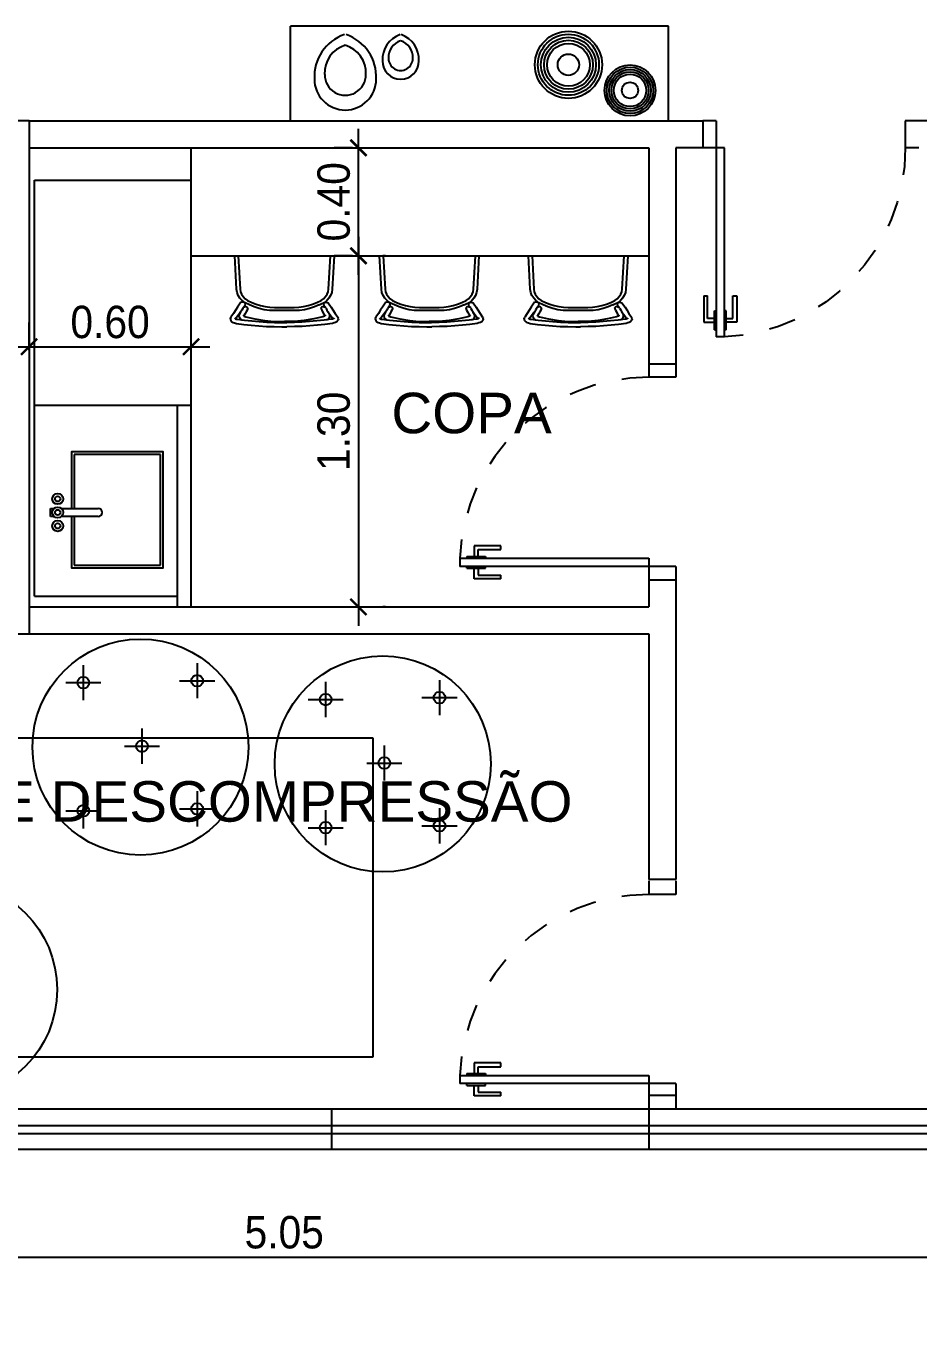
# Model space of a CAD drawing. Header units: millimetres. Extents: x 7034 to 7235, y -465 to -380.
# Drawn here: x 7108.239 to 7111.544, y -393.931 to -389.067 of the extents above; entities that cross this region are included whole.
import ezdxf

# ---------------------------------------------------------------- set-up
doc = ezdxf.new("R2010")
doc.units = ezdxf.units.MM
doc.header["$LTSCALE"] = 0.005
doc.linetypes.add('CONTINUO', pattern=[0])
doc.linetypes.add('DASHED', pattern=[19.05, 12.7, -6.35])
doc.layers.get('0').update_dxf_attribs({"linetype": 'CONTINUO'})
doc.layers.get('DEFPOINTS').update_dxf_attribs({"linetype": 'CONTINUO', "lineweight": 15})
for name, color, linetype in [('- COTAS', 12, 'Continuous'), ('0-COTAS', 12, 'Continuous'), ('252', 252, 'Continuous'), ('ARQ-PEITORIAL', 4, 'Continuous'), ('ARQ_ALVENARIA', 6, 'Continuous'), ('ARQ_ESQUADRIA', 5, 'Continuous'), ('ARQ_JANELAALTA', 150, 'DASHED'), ('ARQ_MOBILIARIO 1', 8, 'Continuous'), ('ARQ_MOBILIARIO 2', 252, 'Continuous'), ('ARQ_TXT_AMBIENTE', 3, 'Continuous'), ('JANELA', 10, 'Continuous'), ('NN_PISO', 8, 'Continuous')]:
    doc.layers.add(name, color=color, linetype=linetype)
doc.styles.add('ARQ', font='arial.ttf', dxfattribs={"width": 0.9})
doc.styles.get("Standard").update_dxf_attribs({"font": 'arial.ttf'})
doc.dimstyles.new('1-50', dxfattribs={"dimtxt": 0.12, "dimasz": 0.06, "dimexe": 0.09, "dimexo": 0.1, "dimgap": 0.03, "dimtad": 1, "dimzin": 0, "dimdsep": 46, "dimtxsty": 'ARQ', "dimblk": 'ARCHTICK', "dimcen": 0, "dimdle": 0.07, "dimclrd": 1, "dimclre": 1, "dimclrt": 7, "dimadec": 0, "dimazin": 0, "dimtm": 1e-09, "dimtfac": 1, "dimtofl": 0, "dimtmove": 2, "dimatfit": 3, "dimldrblk": 'ARCHTICK', "dimfxl": 1, "dimtolj": 1, "dimtzin": 0, "dimlwd": -1, "dimlwe": -1, "dimarcsym": 0})

# ---------------------------------------------------------------- blocks, each defined once
blk = doc.blocks.new('A$C133811AD')
at = {"layer": 'ARQ_ESQUADRIA'}
for p, q in [((0.6943, 1.3747), (0.6943, 1.3047)), ((0.6943, 1.3747), (0.7013, 1.3747)), ((0.7313, 1.4007), (0.7013, 1.4007)), ((0.7013, 0.7007), (0.7013, 1.4007)), ((0.7313, 1.4007), (0.7313, 0.7007)), ((0.7383, 1.3747), (0.7313, 1.3747)), ((0.7383, 1.3747), (0.7383, 1.3047)), ((0.6553, 1.3467), (0.6943, 1.3467)), ((0.6553, 1.2487), (0.6553, 1.3467)), ((0.6943, 1.3327), (0.6693, 1.3327)), ((0.6693, 1.3327), (0.6693, 1.2627)), ((0.7773, 1.3467), (0.7383, 1.3467)), ((0.7383, 1.3327), (0.7633, 1.3327)), ((0.7633, 1.3327), (0.7633, 1.2627)), ((0.7773, 1.2487), (0.7773, 1.3467)), ((0.6943, 1.3047), (0.7013, 1.3047)), ((0.7383, 1.3047), (0.7313, 1.3047)), ((0.6553, 1.2487), (0.6693, 1.2487)), ((0.6693, 1.2627), (0.6693, 1.2627)), ((0.6693, 1.2627), (0.6693, 1.2487)), ((0.7633, 1.2627), (0.7633, 1.2487)), ((0.7633, 1.2627), (0.7633, 1.2627)), ((0.7633, 1.2487), (0.7773, 1.2487)), ((0.7013, 0.7007), (0.6513, 0.7007)), ((0.7013, 0.6007), (0.7013, 0.7007)), ((0.7313, 0.7007), (0.7013, 0.7007)), ((1.4013, 0.6007), (1.4013, 0.7007)), ((1.4513, 0.7007), (1.4013, 0.7007)), ((0.7013, 0.6007), (0.6513, 0.6007)), ((1.4513, 0.6007), (1.4013, 0.6007))]:
    blk.add_line(p, q, dxfattribs=at)
at = {"layer": 'ARQ_JANELAALTA'}
blk.add_arc((0.7007, 0.7007), 0.7007, 0, 87.4911, dxfattribs=at)
blk = doc.blocks.new('_ArchTick')
at = {"color": 0, "linetype": 'ByBlock', "const_width": 0.15}
blk.add_lwpolyline([(-0.5, -0.5), (0.5, 0.5)], dxfattribs=at)
blk = doc.blocks.new('*D35')
at = {"layer": '- COTAS', "color": 1, "transparency": 16777216}
for p, q in [((7106.6693, -393.3269), (7106.6693, -393.7147)), ((7111.7193, -393.3269), (7111.7193, -393.7147)), ((7106.5993, -393.6247), (7111.7893, -393.6247))]:
    blk.add_line(p, q, dxfattribs=at)
at = {"layer": 'DEFPOINTS', "color": 0, "transparency": 16777216}
for p in [(7106.6693, -393.2269), (7111.7193, -393.2269), (7111.7193, -393.6247)]:
    blk.add_point(p, dxfattribs=at)
at = {"layer": '- COTAS', "color": 1, "transparency": 16777216, "xscale": 0.06, "yscale": 0.06, "zscale": 0.06, "rotation": 180}
blk.add_blockref('_ArchTick', (7106.6693, -393.6247), dxfattribs=at)
at = {"layer": '- COTAS', "color": 1, "transparency": 16777216, "xscale": 0.06, "yscale": 0.06, "zscale": 0.06}
blk.add_blockref('_ArchTick', (7111.7193, -393.6247), dxfattribs=at)
at = {"layer": '- COTAS', "color": 7, "transparency": 16777216, "insert": (7109.1943, -393.5335), "char_height": 0.12, "attachment_point": 5, "style": 'ARQ'}
blk.add_mtext('\\A1;5.05', dxfattribs=at)
blk = doc.blocks.new('*D47')
at = {"layer": '- COTAS', "color": 1, "transparency": 16777216}
for p, q in [((7106.6693, -393.3269), (7106.6693, -394.2172)), ((7122.1793, -393.3269), (7122.1793, -394.2172)), ((7106.5993, -394.1272), (7122.2493, -394.1272))]:
    blk.add_line(p, q, dxfattribs=at)
at = {"layer": 'DEFPOINTS', "color": 0, "transparency": 16777216}
for p in [(7106.6693, -393.2269), (7122.1793, -393.2269), (7122.1793, -394.1272)]:
    blk.add_point(p, dxfattribs=at)
at = {"layer": '- COTAS', "color": 1, "transparency": 16777216, "xscale": 0.06, "yscale": 0.06, "zscale": 0.06, "rotation": 180}
blk.add_blockref('_ArchTick', (7106.6693, -394.1272), dxfattribs=at)
at = {"layer": '- COTAS', "color": 1, "transparency": 16777216, "xscale": 0.06, "yscale": 0.06, "zscale": 0.06}
blk.add_blockref('_ArchTick', (7122.1793, -394.1272), dxfattribs=at)
at = {"layer": '- COTAS', "color": 7, "transparency": 16777216, "insert": (7114.4243, -394.0359), "char_height": 0.12, "attachment_point": 5, "style": 'ARQ'}
blk.add_mtext('\\A1;15.51', dxfattribs=at)
blk = doc.blocks.new('*D196')
at = {"layer": '0-COTAS', "color": 1, "transparency": 16777216}
for p, q in [((7109.4692, -389.9869), (7109.4692, -389.4469)), ((7109.4476, -389.5169), (7109.3792, -389.5169)), ((7109.4476, -389.9169), (7109.3792, -389.9169))]:
    blk.add_line(p, q, dxfattribs=at)
at = {"layer": 'DEFPOINTS', "color": 0, "transparency": 16777216}
for p in [(7109.4692, -389.5169), (7109.5476, -389.5169), (7109.5476, -389.9169)]:
    blk.add_point(p, dxfattribs=at)
at = {"layer": '0-COTAS', "color": 1, "transparency": 16777216, "xscale": 0.06, "yscale": 0.06, "zscale": 0.06}
for p, rotation in [((7109.4692, -389.5169), 90), ((7109.4692, -389.9169), 270)]:
    blk.add_blockref('_ArchTick', p, dxfattribs=dict(at, rotation=rotation))
at = {"layer": '0-COTAS', "color": 7, "transparency": 16777216, "insert": (7109.3779, -389.7169), "char_height": 0.12, "attachment_point": 5, "rotation": 90, "style": 'ARQ'}
blk.add_mtext('\\A1;0.40', dxfattribs=at)
blk = doc.blocks.new('*D197')
at = {"layer": '0-COTAS', "color": 1, "transparency": 16777216}
for p, q in [((7109.4692, -389.8469), (7109.4692, -391.2869)), ((7109.5692, -389.9169), (7109.5592, -389.9169)), ((7109.5692, -391.2169), (7109.5592, -391.2169))]:
    blk.add_line(p, q, dxfattribs=at)
at = {"layer": 'DEFPOINTS', "color": 0, "transparency": 16777216}
for p in [(7109.4692, -389.9169), (7109.4692, -391.2169), (7109.4692, -391.2169)]:
    blk.add_point(p, dxfattribs=at)
at = {"layer": '0-COTAS', "color": 1, "transparency": 16777216, "xscale": 0.06, "yscale": 0.06, "zscale": 0.06}
for p, rotation in [((7109.4692, -389.9169), 90), ((7109.4692, -391.2169), 270)]:
    blk.add_blockref('_ArchTick', p, dxfattribs=dict(at, rotation=rotation))
at = {"layer": '0-COTAS', "color": 7, "transparency": 16777216, "insert": (7109.3779, -390.5669), "char_height": 0.12, "attachment_point": 5, "rotation": 90, "style": 'ARQ'}
blk.add_mtext('\\A1;1.30', dxfattribs=at)
blk = doc.blocks.new('*D198')
at = {"layer": '0-COTAS', "color": 1, "transparency": 16777216}
for p, q in [((7108.2493, -390.2669), (7108.2493, -390.1639)), ((7108.8493, -390.2669), (7108.8493, -390.1639)), ((7108.1793, -390.2539), (7108.9193, -390.2539))]:
    blk.add_line(p, q, dxfattribs=at)
at = {"layer": 'DEFPOINTS', "color": 0, "transparency": 16777216}
for p in [(7108.8493, -390.2539), (7108.2493, -390.3669), (7108.8493, -390.3669)]:
    blk.add_point(p, dxfattribs=at)
at = {"layer": '0-COTAS', "color": 1, "transparency": 16777216, "xscale": 0.06, "yscale": 0.06, "zscale": 0.06, "rotation": 180}
blk.add_blockref('_ArchTick', (7108.2493, -390.2539), dxfattribs=at)
at = {"layer": '0-COTAS', "color": 1, "transparency": 16777216, "xscale": 0.06, "yscale": 0.06, "zscale": 0.06}
blk.add_blockref('_ArchTick', (7108.8493, -390.2539), dxfattribs=at)
at = {"layer": '0-COTAS', "color": 7, "transparency": 16777216, "insert": (7108.5493, -390.1626), "char_height": 0.12, "attachment_point": 5, "style": 'ARQ'}
blk.add_mtext('\\A1;0.60', dxfattribs=at)

msp = doc.modelspace()

# ---------------------------------------------------------------- linework, layer by layer
at = {"layer": '252'}
msp.add_line((7107.0193, -391.3169), (7109.7593, -391.3169), dxfattribs=at)
for centre, radius in [((7110.2469, -389.2094), 0.1244), ((7110.2469, -389.2094), 0.1131), ((7110.2469, -389.2094), 0.1018), ((7110.2469, -389.2094), 0.0905), ((7110.2469, -389.2094), 0.0792), ((7110.2469, -389.2094), 0.0396), ((7110.475, -389.3043), 0.0944), ((7110.475, -389.3043), 0.0859), ((7110.475, -389.3043), 0.0773), ((7110.475, -389.3043), 0.0687), ((7110.475, -389.3043), 0.0601), ((7110.475, -389.3043), 0.03)]:
    msp.add_circle(centre, radius, dxfattribs=at)
for centre, radius, start, end in [((7109.4711, -389.2541), 0.1654, 108.9896, 182.9154), ((7109.3696, -389.2541), 0.1654, 357.0846, 71.0104), ((7109.6555, -389.1901), 0.0977, 108.9896, 182.9154), ((7109.5955, -389.1901), 0.0977, 357.0846, 71.0104), ((7109.4505, -389.2396), 0.1066, 106.4223, 183.0125), ((7109.3902, -389.2396), 0.1066, 356.9875, 73.5777), ((7109.6433, -389.1816), 0.063, 106.4223, 183.0125), ((7109.6077, -389.1816), 0.063, 356.9875, 73.5777), ((7109.6255, -389.1951), 0.0676, 180, 0), ((7109.6255, -389.1855), 0.0451, 179.297, 0.703), ((7109.4204, -389.2462), 0.0763, 179.297, 0.703), ((7109.4204, -389.2625), 0.1145, 180, 0)]:
    msp.add_arc(centre, radius, start, end, dxfattribs=at)
at = {"layer": 'ARQ-PEITORIAL'}
for p, q in [((7108.2493, -389.4169), (7110.7443, -389.4169)), ((7110.7443, -389.4169), (7110.7443, -389.5169)), ((7111.6293, -389.4169), (7111.4943, -389.4169)), ((7108.2493, -389.5169), (7110.5443, -389.5169)), ((7110.5443, -389.5169), (7110.5443, -390.3169)), ((7110.6443, -389.5169), (7110.6443, -390.3169)), ((7110.7443, -389.5169), (7110.6443, -389.5169)), ((7110.5443, -390.3169), (7110.6443, -390.3169)), ((7110.5443, -391.1169), (7110.5443, -391.2169)), ((7108.2493, -391.2169), (7110.5443, -391.2169)), ((7108.2493, -391.3169), (7110.5443, -391.3169)), ((7110.5443, -391.3169), (7110.5443, -392.2269)), ((7110.6443, -392.2269), (7110.5443, -392.2269)), ((7110.6443, -393.0269), (7110.5443, -393.0269)), ((7110.5443, -393.0269), (7110.5443, -393.0769)), ((7110.6443, -393.0269), (7110.6443, -393.0769)), ((7110.6443, -393.0769), (7110.5443, -393.0769))]:
    msp.add_line(p, q, dxfattribs=at)
msp.add_lwpolyline([(7110.5443, -391.1169), (7110.6443, -391.1169), (7110.6443, -391.3669), (7110.6443, -392.2269)], dxfattribs=at)
at = {"layer": 'ARQ_ALVENARIA'}
for p, q in [((7108.2493, -389.4169), (7108.0993, -389.4169)), ((7108.2493, -389.4169), (7108.0993, -389.4169)), ((7108.2493, -389.4169), (7108.2493, -391.3169)), ((7107.0193, -391.3169), (7108.2493, -391.3169))]:
    msp.add_line(p, q, dxfattribs=at)
at = {"layer": 'ARQ_ESQUADRIA'}
for p, q in [((7110.5443, -390.3169), (7110.5443, -390.3669)), ((7110.6443, -390.3169), (7110.6443, -390.3669)), ((7110.6443, -390.3669), (7110.5443, -390.3669)), ((7109.8982, -390.9909), (7109.8982, -391.0299)), ((7109.9962, -390.9909), (7109.8982, -390.9909)), ((7109.9122, -391.0049), (7109.9822, -391.0049)), ((7109.9122, -391.0299), (7109.9122, -391.0049)), ((7109.9822, -391.0049), (7109.9962, -391.0049)), ((7109.9962, -391.0049), (7109.9962, -390.9909)), ((7109.8443, -391.0369), (7109.8443, -391.0669)), ((7109.8443, -391.0369), (7110.5443, -391.0369)), ((7109.8702, -391.0299), (7109.8702, -391.0369)), ((7109.8702, -391.0299), (7109.9402, -391.0299)), ((7109.9402, -391.0299), (7109.9402, -391.0369)), ((7110.5443, -391.0369), (7110.5443, -391.0669)), ((7110.5443, -391.0669), (7109.8443, -391.0669)), ((7109.8702, -391.0739), (7109.8702, -391.0669)), ((7109.8702, -391.0739), (7109.9402, -391.0739)), ((7109.8982, -391.1129), (7109.8982, -391.0739)), ((7109.9122, -391.0739), (7109.9122, -391.0989)), ((7109.9122, -391.0989), (7109.9822, -391.0989)), ((7109.9402, -391.0739), (7109.9402, -391.0669)), ((7109.9822, -391.0989), (7109.9962, -391.0989)), ((7109.9962, -391.1129), (7109.9962, -391.0989)), ((7110.6443, -391.0669), (7110.5443, -391.0669)), ((7110.5443, -391.0669), (7110.5443, -391.1169)), ((7110.6443, -391.0669), (7110.6443, -391.1169)), ((7109.9962, -391.1129), (7109.8982, -391.1129)), ((7109.3693, -393.0769), (7109.3693, -393.2269)), ((7110.5443, -393.0769), (7110.5443, -393.2269)), ((7107.0193, -393.1369), (7111.8443, -393.1369)), ((7107.0193, -393.1669), (7111.8443, -393.1669))]:
    msp.add_line(p, q, dxfattribs=at)
at = {"layer": 'ARQ_JANELAALTA'}
msp.add_arc((7110.5443, -391.0675), 0.7007, 90, 177.4911, dxfattribs=at)
at = {"layer": 'ARQ_MOBILIARIO 1', "linetype": 'Continuous'}
for p, q in [((7110.6172, -389.0669), (7109.2172, -389.0669)), ((7108.8493, -391.2169), (7108.8493, -389.5169)), ((7108.2693, -391.1769), (7108.2693, -389.6369)), ((7108.2693, -389.6369), (7108.8493, -389.6369)), ((7108.8493, -389.9169), (7110.5443, -389.9169)), ((7108.2693, -390.4702), (7108.8493, -390.4702)), ((7108.7993, -391.2169), (7108.7993, -390.4702))]:
    msp.add_line(p, q, dxfattribs=at)
for points in [[(7109.2172, -389.4169), (7109.2172, -389.0669)], [(7110.6172, -389.4169), (7110.6172, -389.0669)], [(7108.2693, -391.1769), (7108.7993, -391.1769)]]:
    msp.add_lwpolyline(points, dxfattribs=at)
at = {"layer": 'ARQ_MOBILIARIO 2'}
for p, q in [((7109.0176, -390.0406), (7109.0108, -389.9169)), ((7109.0241, -389.9169), (7109.0309, -390.0401)), ((7109.3586, -390.0401), (7109.3654, -389.9169)), ((7109.3787, -389.9169), (7109.3719, -390.0406)), ((7109.5544, -390.0406), (7109.5476, -389.9169)), ((7109.5608, -389.9169), (7109.5676, -390.0401)), ((7109.8954, -390.0401), (7109.9022, -389.9169)), ((7109.9155, -389.9169), (7109.9087, -390.0406)), ((7110.1055, -390.0406), (7110.0987, -389.9169)), ((7110.112, -389.9169), (7110.1188, -390.0401)), ((7110.4465, -390.0401), (7110.4533, -389.9169)), ((7110.4666, -389.9169), (7110.4598, -390.0406)), ((7109.0195, -390.0523), (7109.0176, -390.0406)), ((7109.0238, -390.0635), (7109.0195, -390.0523)), ((7109.0303, -390.0737), (7109.0238, -390.0635)), ((7109.0389, -390.0828), (7109.0303, -390.0737)), ((7109.0309, -390.0401), (7109.0325, -390.05)), ((7109.0325, -390.05), (7109.0363, -390.0595)), ((7109.0363, -390.0595), (7109.0421, -390.0681)), ((7109.049, -390.0906), (7109.0389, -390.0828)), ((7109.0421, -390.0681), (7109.0497, -390.0756)), ((7109.0497, -390.0756), (7109.0585, -390.0818)), ((7109.0585, -390.0818), (7109.0739, -390.0895)), ((7109.3156, -390.0895), (7109.331, -390.0818)), ((7109.331, -390.0818), (7109.3399, -390.0756)), ((7109.3399, -390.0756), (7109.3474, -390.0681)), ((7109.3474, -390.0681), (7109.3532, -390.0595)), ((7109.3592, -390.0737), (7109.3498, -390.0867)), ((7109.3532, -390.0595), (7109.357, -390.05)), ((7109.357, -390.05), (7109.3586, -390.0401)), ((7109.3658, -390.0635), (7109.3592, -390.0737)), ((7109.37, -390.0523), (7109.3658, -390.0635)), ((7109.3719, -390.0406), (7109.37, -390.0523)), ((7109.5562, -390.0523), (7109.5544, -390.0406)), ((7109.5605, -390.0635), (7109.5562, -390.0523)), ((7109.5671, -390.0737), (7109.5605, -390.0635)), ((7109.5756, -390.0828), (7109.5671, -390.0737)), ((7109.5676, -390.0401), (7109.5693, -390.05)), ((7109.5693, -390.05), (7109.5731, -390.0595)), ((7109.5731, -390.0595), (7109.5789, -390.0681)), ((7109.5858, -390.0906), (7109.5756, -390.0828)), ((7109.5789, -390.0681), (7109.5864, -390.0756)), ((7109.5864, -390.0756), (7109.5953, -390.0818)), ((7109.5953, -390.0818), (7109.6106, -390.0895)), ((7109.8524, -390.0895), (7109.8677, -390.0818)), ((7109.8677, -390.0818), (7109.8766, -390.0756)), ((7109.8766, -390.0756), (7109.8842, -390.0681)), ((7109.8842, -390.0681), (7109.89, -390.0595)), ((7109.896, -390.0737), (7109.8865, -390.0867)), ((7109.89, -390.0595), (7109.8937, -390.05)), ((7109.8937, -390.05), (7109.8954, -390.0401)), ((7109.9025, -390.0635), (7109.896, -390.0737)), ((7109.9068, -390.0523), (7109.9025, -390.0635)), ((7109.9087, -390.0406), (7109.9068, -390.0523)), ((7110.1074, -390.0523), (7110.1055, -390.0406)), ((7110.1116, -390.0635), (7110.1074, -390.0523)), ((7110.1182, -390.0737), (7110.1116, -390.0635)), ((7110.1267, -390.0828), (7110.1182, -390.0737)), ((7110.1188, -390.0401), (7110.1204, -390.05)), ((7110.1204, -390.05), (7110.1242, -390.0595)), ((7110.1242, -390.0595), (7110.13, -390.0681)), ((7110.1369, -390.0906), (7110.1267, -390.0828)), ((7110.13, -390.0681), (7110.1375, -390.0756)), ((7110.1375, -390.0756), (7110.1464, -390.0818)), ((7110.1464, -390.0818), (7110.1618, -390.0895)), ((7110.4035, -390.0895), (7110.4189, -390.0818)), ((7110.4189, -390.0818), (7110.4277, -390.0756)), ((7110.4277, -390.0756), (7110.4353, -390.0681)), ((7110.4353, -390.0681), (7110.4411, -390.0595)), ((7110.4471, -390.0737), (7110.4376, -390.0867)), ((7110.4411, -390.0595), (7110.4449, -390.05)), ((7110.4449, -390.05), (7110.4465, -390.0401)), ((7110.4536, -390.0635), (7110.4471, -390.0737)), ((7110.4579, -390.0523), (7110.4536, -390.0635)), ((7110.4598, -390.0406), (7110.4579, -390.0523)), ((7109.0064, -390.13), (7108.9971, -390.1443)), ((7109.0147, -390.1172), (7109.0064, -390.13)), ((7109.0209, -390.1072), (7109.0147, -390.1172)), ((7109.0335, -390.0887), (7109.0209, -390.1072)), ((7109.0313, -390.1268), (7109.022, -390.1388)), ((7109.0329, -390.1254), (7109.0274, -390.1352)), ((7109.0341, -390.1233), (7109.0313, -390.1268)), ((7109.037, -390.1179), (7109.0329, -390.1254)), ((7109.0335, -390.0887), (7109.0429, -390.087)), ((7109.0404, -390.1118), (7109.037, -390.1179)), ((7109.0408, -390.111), (7109.0404, -390.1118)), ((7109.0408, -390.111), (7109.0433, -390.107)), ((7109.0429, -390.087), (7109.0498, -390.093)), ((7109.0433, -390.107), (7109.0533, -390.1029)), ((7109.0441, -390.1059), (7109.048, -390.1013)), ((7109.0487, -390.1324), (7109.0447, -390.1395)), ((7109.0498, -390.093), (7109.048, -390.1013)), ((7109.053, -390.1248), (7109.0487, -390.1324)), ((7109.0657, -390.099), (7109.049, -390.0906)), ((7109.0565, -390.1183), (7109.053, -390.1248)), ((7109.0533, -390.1029), (7109.0598, -390.1107)), ((7109.0598, -390.1107), (7109.0565, -390.1183)), ((7109.0832, -390.1064), (7109.0657, -390.099)), ((7109.0739, -390.0895), (7109.0899, -390.0959)), ((7109.1014, -390.1122), (7109.0832, -390.1064)), ((7109.0899, -390.0959), (7109.1066, -390.1009)), ((7109.1201, -390.1164), (7109.1014, -390.1122)), ((7109.1066, -390.1009), (7109.1236, -390.1047)), ((7109.1392, -390.1189), (7109.1201, -390.1164)), ((7109.1236, -390.1047), (7109.141, -390.107)), ((7109.1586, -390.1198), (7109.1392, -390.1189)), ((7109.141, -390.107), (7109.1586, -390.1079)), ((7109.1586, -390.1079), (7109.231, -390.1079)), ((7109.231, -390.1198), (7109.1586, -390.1198)), ((7109.231, -390.1079), (7109.2485, -390.107)), ((7109.2503, -390.1189), (7109.231, -390.1198)), ((7109.2485, -390.107), (7109.2659, -390.1047)), ((7109.2694, -390.1164), (7109.2503, -390.1189)), ((7109.2659, -390.1047), (7109.283, -390.1009)), ((7109.2881, -390.1122), (7109.2694, -390.1164)), ((7109.283, -390.1009), (7109.2996, -390.0959)), ((7109.3063, -390.1064), (7109.2881, -390.1122)), ((7109.2996, -390.0959), (7109.3156, -390.0895)), ((7109.3238, -390.099), (7109.3063, -390.1064)), ((7109.3238, -390.099), (7109.3498, -390.0867)), ((7109.3297, -390.1107), (7109.3363, -390.1029)), ((7109.3297, -390.1107), (7109.3331, -390.1183)), ((7109.3331, -390.1183), (7109.3365, -390.1248)), ((7109.3363, -390.1029), (7109.3462, -390.107)), ((7109.3365, -390.1248), (7109.3408, -390.1324)), ((7109.3408, -390.1324), (7109.3449, -390.1395)), ((7109.3409, -390.0933), (7109.3483, -390.0881)), ((7109.3416, -390.1016), (7109.3409, -390.0933)), ((7109.3454, -390.1059), (7109.3416, -390.1016)), ((7109.3487, -390.111), (7109.3462, -390.107)), ((7109.3483, -390.0881), (7109.3573, -390.0906)), ((7109.3487, -390.111), (7109.3492, -390.1118)), ((7109.3492, -390.1118), (7109.3525, -390.1179)), ((7109.3525, -390.1179), (7109.3566, -390.1254)), ((7109.3555, -390.1233), (7109.3583, -390.1268)), ((7109.3566, -390.1254), (7109.3621, -390.1352)), ((7109.3573, -390.0906), (7109.3686, -390.1072)), ((7109.3583, -390.1268), (7109.3675, -390.1388)), ((7109.3686, -390.1072), (7109.3748, -390.1172)), ((7109.3748, -390.1172), (7109.3831, -390.13)), ((7109.3831, -390.13), (7109.3924, -390.1443)), ((7109.5432, -390.13), (7109.5339, -390.1443)), ((7109.5514, -390.1172), (7109.5432, -390.13)), ((7109.5577, -390.1072), (7109.5514, -390.1172)), ((7109.5703, -390.0887), (7109.5577, -390.1072)), ((7109.568, -390.1268), (7109.5587, -390.1388)), ((7109.5697, -390.1254), (7109.5642, -390.1352)), ((7109.5708, -390.1233), (7109.568, -390.1268)), ((7109.5738, -390.1179), (7109.5697, -390.1254)), ((7109.5703, -390.0887), (7109.5797, -390.087)), ((7109.5771, -390.1118), (7109.5738, -390.1179)), ((7109.5776, -390.111), (7109.5771, -390.1118)), ((7109.5776, -390.111), (7109.5801, -390.107)), ((7109.5797, -390.087), (7109.5865, -390.093)), ((7109.5801, -390.107), (7109.59, -390.1029)), ((7109.5809, -390.1059), (7109.5847, -390.1013)), ((7109.5855, -390.1324), (7109.5814, -390.1395)), ((7109.5865, -390.093), (7109.5847, -390.1013)), ((7109.5897, -390.1248), (7109.5855, -390.1324)), ((7109.6025, -390.099), (7109.5858, -390.0906)), ((7109.5932, -390.1183), (7109.5897, -390.1248)), ((7109.59, -390.1029), (7109.5966, -390.1107)), ((7109.5966, -390.1107), (7109.5932, -390.1183)), ((7109.6199, -390.1064), (7109.6025, -390.099)), ((7109.6106, -390.0895), (7109.6267, -390.0959)), ((7109.6381, -390.1122), (7109.6199, -390.1064)), ((7109.6267, -390.0959), (7109.6433, -390.1009)), ((7109.6569, -390.1164), (7109.6381, -390.1122)), ((7109.6433, -390.1009), (7109.6604, -390.1047)), ((7109.676, -390.1189), (7109.6569, -390.1164)), ((7109.6604, -390.1047), (7109.6778, -390.107)), ((7109.6953, -390.1198), (7109.676, -390.1189)), ((7109.6778, -390.107), (7109.6953, -390.1079)), ((7109.6953, -390.1079), (7109.7677, -390.1079)), ((7109.7677, -390.1198), (7109.6953, -390.1198)), ((7109.7677, -390.1079), (7109.7853, -390.107)), ((7109.787, -390.1189), (7109.7677, -390.1198)), ((7109.7853, -390.107), (7109.8026, -390.1047)), ((7109.8061, -390.1164), (7109.787, -390.1189)), ((7109.8026, -390.1047), (7109.8197, -390.1009)), ((7109.8249, -390.1122), (7109.8061, -390.1164)), ((7109.8197, -390.1009), (7109.8363, -390.0959)), ((7109.8431, -390.1064), (7109.8249, -390.1122)), ((7109.8363, -390.0959), (7109.8524, -390.0895)), ((7109.8606, -390.099), (7109.8431, -390.1064)), ((7109.8606, -390.099), (7109.8865, -390.0867)), ((7109.8665, -390.1107), (7109.873, -390.1029)), ((7109.8665, -390.1107), (7109.8698, -390.1183)), ((7109.8698, -390.1183), (7109.8733, -390.1248)), ((7109.873, -390.1029), (7109.8829, -390.107)), ((7109.8733, -390.1248), (7109.8775, -390.1324)), ((7109.8775, -390.1324), (7109.8816, -390.1395)), ((7109.8777, -390.0933), (7109.8851, -390.0881)), ((7109.8784, -390.1016), (7109.8777, -390.0933)), ((7109.8822, -390.1059), (7109.8784, -390.1016)), ((7109.8855, -390.111), (7109.8829, -390.107)), ((7109.8851, -390.0881), (7109.894, -390.0906)), ((7109.8855, -390.111), (7109.8859, -390.1118)), ((7109.8859, -390.1118), (7109.8892, -390.1179)), ((7109.8892, -390.1179), (7109.8934, -390.1254)), ((7109.8922, -390.1233), (7109.895, -390.1268)), ((7109.8934, -390.1254), (7109.8989, -390.1352)), ((7109.894, -390.0906), (7109.9053, -390.1072)), ((7109.895, -390.1268), (7109.9043, -390.1388)), ((7109.9053, -390.1072), (7109.9116, -390.1172)), ((7109.9116, -390.1172), (7109.9198, -390.13)), ((7109.9198, -390.13), (7109.9291, -390.1443)), ((7110.0943, -390.13), (7110.085, -390.1443)), ((7110.1026, -390.1172), (7110.0943, -390.13)), ((7110.1088, -390.1072), (7110.1026, -390.1172)), ((7110.1214, -390.0887), (7110.1088, -390.1072)), ((7110.1191, -390.1268), (7110.1099, -390.1388)), ((7110.1208, -390.1254), (7110.1153, -390.1352)), ((7110.1219, -390.1233), (7110.1191, -390.1268)), ((7110.1249, -390.1179), (7110.1208, -390.1254)), ((7110.1214, -390.0887), (7110.1308, -390.087)), ((7110.1282, -390.1118), (7110.1249, -390.1179)), ((7110.1287, -390.111), (7110.1282, -390.1118)), ((7110.1287, -390.111), (7110.1312, -390.107)), ((7110.1308, -390.087), (7110.1376, -390.093)), ((7110.1312, -390.107), (7110.1411, -390.1029)), ((7110.132, -390.1059), (7110.1359, -390.1013)), ((7110.1366, -390.1324), (7110.1325, -390.1395)), ((7110.1376, -390.093), (7110.1359, -390.1013)), ((7110.1409, -390.1248), (7110.1366, -390.1324)), ((7110.1536, -390.099), (7110.1369, -390.0906)), ((7110.1443, -390.1183), (7110.1409, -390.1248)), ((7110.1411, -390.1029), (7110.1477, -390.1107)), ((7110.1477, -390.1107), (7110.1443, -390.1183)), ((7110.1711, -390.1064), (7110.1536, -390.099)), ((7110.1618, -390.0895), (7110.1778, -390.0959)), ((7110.1893, -390.1122), (7110.1711, -390.1064)), ((7110.1778, -390.0959), (7110.1944, -390.1009)), ((7110.208, -390.1164), (7110.1893, -390.1122)), ((7110.1944, -390.1009), (7110.2115, -390.1047)), ((7110.2271, -390.1189), (7110.208, -390.1164)), ((7110.2115, -390.1047), (7110.2289, -390.107)), ((7110.2464, -390.1198), (7110.2271, -390.1189)), ((7110.2289, -390.107), (7110.2464, -390.1079)), ((7110.2464, -390.1079), (7110.3188, -390.1079)), ((7110.3188, -390.1198), (7110.2464, -390.1198)), ((7110.3188, -390.1079), (7110.3364, -390.107)), ((7110.3382, -390.1189), (7110.3188, -390.1198)), ((7110.3364, -390.107), (7110.3538, -390.1047)), ((7110.3573, -390.1164), (7110.3382, -390.1189)), ((7110.3538, -390.1047), (7110.3708, -390.1009)), ((7110.376, -390.1122), (7110.3573, -390.1164)), ((7110.3708, -390.1009), (7110.3875, -390.0959)), ((7110.3942, -390.1064), (7110.376, -390.1122)), ((7110.3875, -390.0959), (7110.4035, -390.0895)), ((7110.4117, -390.099), (7110.3942, -390.1064)), ((7110.4117, -390.099), (7110.4376, -390.0867)), ((7110.4176, -390.1107), (7110.4241, -390.1029)), ((7110.4176, -390.1107), (7110.4209, -390.1183)), ((7110.4209, -390.1183), (7110.4244, -390.1248)), ((7110.4241, -390.1029), (7110.4341, -390.107)), ((7110.4244, -390.1248), (7110.4287, -390.1324)), ((7110.4287, -390.1324), (7110.4327, -390.1395)), ((7110.4288, -390.0933), (7110.4362, -390.0881)), ((7110.4295, -390.1016), (7110.4288, -390.0933)), ((7110.4333, -390.1059), (7110.4295, -390.1016)), ((7110.4366, -390.111), (7110.4341, -390.107)), ((7110.4362, -390.0881), (7110.4452, -390.0906)), ((7110.4366, -390.111), (7110.437, -390.1118)), ((7110.437, -390.1118), (7110.4404, -390.1179)), ((7110.4404, -390.1179), (7110.4445, -390.1254)), ((7110.4433, -390.1233), (7110.4461, -390.1268)), ((7110.4445, -390.1254), (7110.45, -390.1352)), ((7110.4452, -390.0906), (7110.4565, -390.1072)), ((7110.4461, -390.1268), (7110.4554, -390.1388)), ((7110.4565, -390.1072), (7110.4627, -390.1172)), ((7110.4627, -390.1172), (7110.471, -390.13)), ((7110.471, -390.13), (7110.4803, -390.1443)), ((7108.9948, -390.1507), (7108.9954, -390.1479)), ((7108.9948, -390.1507), (7108.9956, -390.1537)), ((7108.9962, -390.1454), (7108.9954, -390.1479)), ((7108.9956, -390.1537), (7108.9966, -390.1567)), ((7108.9962, -390.1454), (7108.9971, -390.1443)), ((7108.9966, -390.1567), (7109.0006, -390.1608)), ((7109.0006, -390.1608), (7109.0054, -390.1637)), ((7109.0054, -390.1637), (7109.0107, -390.1657)), ((7109.01, -390.1467), (7109.0121, -390.1488)), ((7109.0107, -390.1657), (7109.017, -390.1674)), ((7109.0121, -390.1488), (7109.0137, -390.1497)), ((7109.0137, -390.1497), (7109.0168, -390.1509)), ((7109.022, -390.1388), (7109.0138, -390.1498)), ((7109.0168, -390.1509), (7109.0208, -390.152)), ((7109.017, -390.1674), (7109.0446, -390.1709)), ((7109.0208, -390.152), (7109.0469, -390.1553)), ((7109.0274, -390.1352), (7109.0264, -390.1405)), ((7109.0272, -390.1432), (7109.0264, -390.1405)), ((7109.0272, -390.1432), (7109.0281, -390.1459)), ((7109.0281, -390.1459), (7109.0314, -390.1501)), ((7109.0314, -390.1501), (7109.036, -390.1535)), ((7109.036, -390.1535), (7109.0375, -390.1541)), ((7109.0434, -390.1372), (7109.0439, -390.1388)), ((7109.0439, -390.1388), (7109.0443, -390.1392)), ((7109.0443, -390.1392), (7109.0456, -390.1401)), ((7109.0446, -390.1709), (7109.0722, -390.1739)), ((7109.0456, -390.1401), (7109.0483, -390.1413)), ((7109.0469, -390.1553), (7109.0741, -390.1583)), ((7109.0483, -390.1413), (7109.0521, -390.1427)), ((7109.0521, -390.1427), (7109.0856, -390.1503)), ((7109.0722, -390.1739), (7109.1003, -390.1764)), ((7109.0741, -390.1583), (7109.1017, -390.1607)), ((7109.0856, -390.1503), (7109.121, -390.1561)), ((7109.1003, -390.1764), (7109.1286, -390.1781)), ((7109.1017, -390.1607), (7109.1296, -390.1624)), ((7109.121, -390.1561), (7109.1576, -390.1596)), ((7109.1286, -390.1781), (7109.1572, -390.1792)), ((7109.1296, -390.1624), (7109.1577, -390.1635)), ((7109.1572, -390.1792), (7109.1858, -390.1796)), ((7109.1576, -390.1596), (7109.1948, -390.1604)), ((7109.1577, -390.1635), (7109.186, -390.1638)), ((7109.1858, -390.1796), (7109.2037, -390.1796)), ((7109.186, -390.1638), (7109.2036, -390.1638)), ((7109.2319, -390.1596), (7109.1948, -390.1604)), ((7109.2318, -390.1635), (7109.2036, -390.1638)), ((7109.2323, -390.1792), (7109.2037, -390.1796)), ((7109.2599, -390.1624), (7109.2318, -390.1635)), ((7109.2685, -390.1561), (7109.2319, -390.1596)), ((7109.2609, -390.1781), (7109.2323, -390.1792)), ((7109.2878, -390.1607), (7109.2599, -390.1624)), ((7109.2893, -390.1764), (7109.2609, -390.1781)), ((7109.304, -390.1503), (7109.2685, -390.1561)), ((7109.3154, -390.1583), (7109.2878, -390.1607)), ((7109.3173, -390.1739), (7109.2893, -390.1764)), ((7109.3374, -390.1427), (7109.304, -390.1503)), ((7109.3426, -390.1553), (7109.3154, -390.1583)), ((7109.3449, -390.1709), (7109.3173, -390.1739)), ((7109.3412, -390.1413), (7109.3374, -390.1427)), ((7109.3439, -390.1401), (7109.3412, -390.1413)), ((7109.3687, -390.152), (7109.3426, -390.1553)), ((7109.3452, -390.1392), (7109.3439, -390.1401)), ((7109.3725, -390.1674), (7109.3449, -390.1709)), ((7109.3456, -390.1388), (7109.3452, -390.1392)), ((7109.3461, -390.1372), (7109.3456, -390.1388)), ((7109.3535, -390.1535), (7109.352, -390.1541)), ((7109.3581, -390.1501), (7109.3535, -390.1535)), ((7109.3614, -390.1459), (7109.3581, -390.1501)), ((7109.3623, -390.1432), (7109.3614, -390.1459)), ((7109.3621, -390.1352), (7109.3631, -390.1405)), ((7109.3623, -390.1432), (7109.3631, -390.1405)), ((7109.3675, -390.1388), (7109.3757, -390.1498)), ((7109.3727, -390.1509), (7109.3687, -390.152)), ((7109.3788, -390.1657), (7109.3725, -390.1674)), ((7109.3758, -390.1497), (7109.3727, -390.1509)), ((7109.3774, -390.1488), (7109.3758, -390.1497)), ((7109.3796, -390.1467), (7109.3774, -390.1488)), ((7109.3841, -390.1637), (7109.3788, -390.1657)), ((7109.3889, -390.1608), (7109.3841, -390.1637)), ((7109.3929, -390.1567), (7109.3889, -390.1608)), ((7109.3933, -390.1454), (7109.3924, -390.1443)), ((7109.3929, -390.1567), (7109.3938, -390.154)), ((7109.3933, -390.1454), (7109.3941, -390.1479)), ((7109.3947, -390.1507), (7109.3938, -390.154)), ((7109.3947, -390.1507), (7109.3941, -390.1479)), ((7109.5315, -390.1507), (7109.5322, -390.1479)), ((7109.5315, -390.1507), (7109.5323, -390.1537)), ((7109.533, -390.1454), (7109.5322, -390.1479)), ((7109.5323, -390.1537), (7109.5334, -390.1567)), ((7109.533, -390.1454), (7109.5339, -390.1443)), ((7109.5334, -390.1567), (7109.5373, -390.1608)), ((7109.5373, -390.1608), (7109.5421, -390.1637)), ((7109.5421, -390.1637), (7109.5475, -390.1657)), ((7109.5467, -390.1467), (7109.5489, -390.1488)), ((7109.5475, -390.1657), (7109.5537, -390.1674)), ((7109.5489, -390.1488), (7109.5504, -390.1497)), ((7109.5504, -390.1497), (7109.5536, -390.1509)), ((7109.5587, -390.1388), (7109.5506, -390.1498)), ((7109.5536, -390.1509), (7109.5576, -390.152)), ((7109.5537, -390.1674), (7109.5814, -390.1709)), ((7109.5576, -390.152), (7109.5837, -390.1553)), ((7109.5642, -390.1352), (7109.5632, -390.1405)), ((7109.564, -390.1432), (7109.5632, -390.1405)), ((7109.564, -390.1432), (7109.5648, -390.1459)), ((7109.5648, -390.1459), (7109.5682, -390.1501)), ((7109.5682, -390.1501), (7109.5728, -390.1535)), ((7109.5728, -390.1535), (7109.5742, -390.1541)), ((7109.5802, -390.1372), (7109.5807, -390.1388)), ((7109.5807, -390.1388), (7109.581, -390.1392)), ((7109.581, -390.1392), (7109.5823, -390.1401)), ((7109.5814, -390.1709), (7109.609, -390.1739)), ((7109.5823, -390.1401), (7109.5851, -390.1413)), ((7109.5837, -390.1553), (7109.6109, -390.1583)), ((7109.5851, -390.1413), (7109.5889, -390.1427)), ((7109.5889, -390.1427), (7109.6223, -390.1503)), ((7109.609, -390.1739), (7109.637, -390.1764)), ((7109.6109, -390.1583), (7109.6385, -390.1607)), ((7109.6223, -390.1503), (7109.6578, -390.1561)), ((7109.637, -390.1764), (7109.6654, -390.1781)), ((7109.6385, -390.1607), (7109.6664, -390.1624)), ((7109.6578, -390.1561), (7109.6943, -390.1596)), ((7109.6654, -390.1781), (7109.694, -390.1792)), ((7109.6664, -390.1624), (7109.6945, -390.1635)), ((7109.694, -390.1792), (7109.7226, -390.1796)), ((7109.6943, -390.1596), (7109.7315, -390.1604)), ((7109.6945, -390.1635), (7109.7227, -390.1638)), ((7109.7226, -390.1796), (7109.7404, -390.1796)), ((7109.7227, -390.1638), (7109.7403, -390.1638)), ((7109.7687, -390.1596), (7109.7315, -390.1604)), ((7109.7686, -390.1635), (7109.7403, -390.1638)), ((7109.7691, -390.1792), (7109.7404, -390.1796)), ((7109.7967, -390.1624), (7109.7686, -390.1635)), ((7109.8053, -390.1561), (7109.7687, -390.1596)), ((7109.7976, -390.1781), (7109.7691, -390.1792)), ((7109.8245, -390.1607), (7109.7967, -390.1624)), ((7109.826, -390.1764), (7109.7976, -390.1781)), ((7109.8407, -390.1503), (7109.8053, -390.1561)), ((7109.8521, -390.1583), (7109.8245, -390.1607)), ((7109.8541, -390.1739), (7109.826, -390.1764)), ((7109.8742, -390.1427), (7109.8407, -390.1503)), ((7109.8793, -390.1553), (7109.8521, -390.1583)), ((7109.8817, -390.1709), (7109.8541, -390.1739)), ((7109.878, -390.1413), (7109.8742, -390.1427)), ((7109.8807, -390.1401), (7109.878, -390.1413)), ((7109.9055, -390.152), (7109.8793, -390.1553)), ((7109.882, -390.1392), (7109.8807, -390.1401)), ((7109.9093, -390.1674), (7109.8817, -390.1709)), ((7109.8823, -390.1388), (7109.882, -390.1392)), ((7109.8828, -390.1372), (7109.8823, -390.1388)), ((7109.8902, -390.1535), (7109.8888, -390.1541)), ((7109.8948, -390.1501), (7109.8902, -390.1535)), ((7109.8982, -390.1459), (7109.8948, -390.1501)), ((7109.8991, -390.1432), (7109.8982, -390.1459)), ((7109.8989, -390.1352), (7109.8998, -390.1405)), ((7109.8991, -390.1432), (7109.8998, -390.1405)), ((7109.9043, -390.1388), (7109.9124, -390.1498)), ((7109.9094, -390.1509), (7109.9055, -390.152)), ((7109.9155, -390.1657), (7109.9093, -390.1674)), ((7109.9126, -390.1497), (7109.9094, -390.1509)), ((7109.9142, -390.1488), (7109.9126, -390.1497)), ((7109.9163, -390.1467), (7109.9142, -390.1488)), ((7109.9209, -390.1637), (7109.9155, -390.1657)), ((7109.9257, -390.1608), (7109.9209, -390.1637)), ((7109.9296, -390.1567), (7109.9257, -390.1608)), ((7109.9301, -390.1454), (7109.9291, -390.1443)), ((7109.9296, -390.1567), (7109.9306, -390.154)), ((7109.9301, -390.1454), (7109.9308, -390.1479)), ((7109.9315, -390.1507), (7109.9306, -390.154)), ((7109.9315, -390.1507), (7109.9308, -390.1479)), ((7110.0827, -390.1507), (7110.0833, -390.1479)), ((7110.0827, -390.1507), (7110.0835, -390.1537)), ((7110.0841, -390.1454), (7110.0833, -390.1479)), ((7110.0835, -390.1537), (7110.0845, -390.1567)), ((7110.0841, -390.1454), (7110.085, -390.1443)), ((7110.0845, -390.1567), (7110.0885, -390.1608)), ((7110.0885, -390.1608), (7110.0933, -390.1637)), ((7110.0933, -390.1637), (7110.0986, -390.1657)), ((7110.0978, -390.1467), (7110.1, -390.1488)), ((7110.0986, -390.1657), (7110.1049, -390.1674)), ((7110.1, -390.1488), (7110.1016, -390.1497)), ((7110.1016, -390.1497), (7110.1047, -390.1509)), ((7110.1099, -390.1388), (7110.1017, -390.1498)), ((7110.1047, -390.1509), (7110.1087, -390.152)), ((7110.1049, -390.1674), (7110.1325, -390.1709)), ((7110.1087, -390.152), (7110.1348, -390.1553)), ((7110.1153, -390.1352), (7110.1143, -390.1405)), ((7110.1151, -390.1432), (7110.1143, -390.1405)), ((7110.1151, -390.1432), (7110.116, -390.1459)), ((7110.116, -390.1459), (7110.1193, -390.1501)), ((7110.1193, -390.1501), (7110.1239, -390.1535)), ((7110.1239, -390.1535), (7110.1254, -390.1541)), ((7110.1313, -390.1372), (7110.1318, -390.1388)), ((7110.1318, -390.1388), (7110.1322, -390.1392)), ((7110.1322, -390.1392), (7110.1335, -390.1401)), ((7110.1325, -390.1709), (7110.1601, -390.1739)), ((7110.1335, -390.1401), (7110.1362, -390.1413)), ((7110.1348, -390.1553), (7110.162, -390.1583)), ((7110.1362, -390.1413), (7110.14, -390.1427)), ((7110.14, -390.1427), (7110.1734, -390.1503)), ((7110.1601, -390.1739), (7110.1881, -390.1764)), ((7110.162, -390.1583), (7110.1896, -390.1607)), ((7110.1734, -390.1503), (7110.2089, -390.1561)), ((7110.1881, -390.1764), (7110.2165, -390.1781)), ((7110.1896, -390.1607), (7110.2175, -390.1624)), ((7110.2089, -390.1561), (7110.2455, -390.1596)), ((7110.2165, -390.1781), (7110.2451, -390.1792)), ((7110.2175, -390.1624), (7110.2456, -390.1635)), ((7110.2451, -390.1792), (7110.2737, -390.1796)), ((7110.2455, -390.1596), (7110.2826, -390.1604)), ((7110.2456, -390.1635), (7110.2738, -390.1638)), ((7110.2737, -390.1796), (7110.2916, -390.1796)), ((7110.2738, -390.1638), (7110.2914, -390.1638)), ((7110.3198, -390.1596), (7110.2826, -390.1604)), ((7110.3197, -390.1635), (7110.2914, -390.1638)), ((7110.3202, -390.1792), (7110.2916, -390.1796)), ((7110.3478, -390.1624), (7110.3197, -390.1635)), ((7110.3564, -390.1561), (7110.3198, -390.1596)), ((7110.3488, -390.1781), (7110.3202, -390.1792)), ((7110.3757, -390.1607), (7110.3478, -390.1624)), ((7110.3771, -390.1764), (7110.3488, -390.1781)), ((7110.3918, -390.1503), (7110.3564, -390.1561)), ((7110.4033, -390.1583), (7110.3757, -390.1607)), ((7110.4052, -390.1739), (7110.3771, -390.1764)), ((7110.4253, -390.1427), (7110.3918, -390.1503)), ((7110.4305, -390.1553), (7110.4033, -390.1583)), ((7110.4328, -390.1709), (7110.4052, -390.1739)), ((7110.4291, -390.1413), (7110.4253, -390.1427)), ((7110.4318, -390.1401), (7110.4291, -390.1413)), ((7110.4566, -390.152), (7110.4305, -390.1553)), ((7110.4331, -390.1392), (7110.4318, -390.1401)), ((7110.4604, -390.1674), (7110.4328, -390.1709)), ((7110.4335, -390.1388), (7110.4331, -390.1392)), ((7110.434, -390.1372), (7110.4335, -390.1388)), ((7110.4414, -390.1535), (7110.4399, -390.1541)), ((7110.446, -390.1501), (7110.4414, -390.1535)), ((7110.4493, -390.1459), (7110.446, -390.1501)), ((7110.4502, -390.1432), (7110.4493, -390.1459)), ((7110.45, -390.1352), (7110.451, -390.1405)), ((7110.4502, -390.1432), (7110.451, -390.1405)), ((7110.4554, -390.1388), (7110.4636, -390.1498)), ((7110.4606, -390.1509), (7110.4566, -390.152)), ((7110.4667, -390.1657), (7110.4604, -390.1674)), ((7110.4637, -390.1497), (7110.4606, -390.1509)), ((7110.4653, -390.1488), (7110.4637, -390.1497)), ((7110.4674, -390.1467), (7110.4653, -390.1488)), ((7110.472, -390.1637), (7110.4667, -390.1657)), ((7110.4768, -390.1608), (7110.472, -390.1637)), ((7110.4808, -390.1567), (7110.4768, -390.1608)), ((7110.4812, -390.1454), (7110.4803, -390.1443)), ((7110.4808, -390.1567), (7110.4817, -390.154)), ((7110.4812, -390.1454), (7110.482, -390.1479)), ((7110.4826, -390.1507), (7110.4817, -390.154)), ((7110.4826, -390.1507), (7110.482, -390.1479)), ((7108.7365, -390.6529), (7108.4165, -390.6529)), ((7108.4165, -390.6529), (7108.4165, -390.8522)), ((7108.7365, -391.0629), (7108.7365, -390.6529)), ((7108.329, -390.8822), (7108.329, -390.8522)), ((7108.329, -390.8522), (7108.3391, -390.8522)), ((7108.3391, -390.8522), (7108.3424, -390.8522)), ((7108.3686, -390.8522), (7108.5053, -390.8522)), ((7108.3686, -390.8522), (7108.4819, -390.8522)), ((7108.3391, -390.8822), (7108.329, -390.8822)), ((7108.3391, -390.8822), (7108.342, -390.8822)), ((7108.5053, -390.8822), (7108.3686, -390.8822)), ((7108.4819, -390.8822), (7108.3686, -390.8822)), ((7108.4165, -390.8822), (7108.4165, -391.0629)), ((7108.7365, -391.0636), (7108.4165, -391.0636)), ((7107.6316, -391.7014), (7109.5226, -391.7014)), ((7109.5226, -391.7014), (7109.5226, -392.8842)), ((7109.5226, -392.8842), (7107.6316, -392.8842))]:
    msp.add_line(p, q, dxfattribs=at)
msp.add_lwpolyline([(7108.4065, -390.8822), (7108.4065, -391.0729), (7108.7465, -391.0729), (7108.7465, -390.6429), (7108.4065, -390.6429), (7108.4065, -390.8522)], dxfattribs=at)
for centre, radius in [((7108.3553, -390.8172), 0.02), ((7108.3553, -390.8172), 0.01), ((7108.3553, -390.8672), 0.02), ((7108.3553, -390.8672), 0.01), ((7108.3553, -390.9172), 0.02), ((7108.3553, -390.9172), 0.01)]:
    msp.add_circle(centre, radius, dxfattribs=at)
msp.add_arc((7108.5053, -390.8672), 0.015, 270, 90, dxfattribs=at)
at = {"layer": 'JANELA'}
for p, q in [((7111.7193, -393.0769), (7107.0193, -393.0769)), ((7120.7193, -393.2269), (7106.6693, -393.2269))]:
    msp.add_line(p, q, dxfattribs=at)
at = {"layer": 'NN_PISO'}
for p, q in [((7108.4502, -391.4326), (7108.4502, -391.5626)), ((7108.8719, -391.4255), (7108.8719, -391.5555)), ((7108.8069, -391.4905), (7108.9368, -391.4905)), ((7109.3476, -391.4951), (7109.3476, -391.6251)), ((7109.7693, -391.4881), (7109.7693, -391.6181)), ((7108.3852, -391.4976), (7108.5152, -391.4976)), ((7109.2826, -391.5601), (7109.4126, -391.5601)), ((7109.7043, -391.5531), (7109.8343, -391.5531)), ((7108.6675, -391.6677), (7108.6675, -391.7977)), ((7108.6025, -391.7327), (7108.7325, -391.7327)), ((7109.5649, -391.7302), (7109.5649, -391.8602)), ((7109.5, -391.7952), (7109.6299, -391.7952)), ((7108.4502, -391.9071), (7108.4502, -392.0371)), ((7108.8719, -391.9), (7108.8719, -392.03)), ((7108.3852, -391.9721), (7108.5152, -391.9721)), ((7108.8069, -391.965), (7108.9368, -391.965)), ((7109.3476, -391.9696), (7109.3476, -392.0996)), ((7109.7693, -391.9626), (7109.7693, -392.0926)), ((7109.7043, -392.0276), (7109.8343, -392.0276)), ((7109.2826, -392.0346), (7109.4126, -392.0346))]:
    msp.add_line(p, q, dxfattribs=at)
for centre, radius in [((7108.6618, -391.7361), 0.4), ((7109.5592, -391.7987), 0.4), ((7108.4502, -391.4976), 0.0217), ((7108.8719, -391.4905), 0.0217), ((7109.3476, -391.5601), 0.0217), ((7109.7693, -391.5531), 0.0217), ((7108.6675, -391.7327), 0.0217), ((7109.5649, -391.7952), 0.0217), ((7108.4502, -391.9721), 0.0217), ((7108.8719, -391.965), 0.0217), ((7109.3476, -392.0346), 0.0217), ((7109.7693, -392.0276), 0.0217), ((7107.9533, -392.6344), 0.4)]:
    msp.add_circle(centre, radius, dxfattribs=at)

# ---------------------------------------------------------------- block references
at = {"layer": '- COTAS', "xscale": -1, "rotation": 180}
msp.add_blockref('A$C133811AD', (7110.093, -388.8162), dxfattribs=at)
at = {"layer": '- COTAS', "rotation": 89.99999999999999}
msp.add_blockref('A$C133811AD', (7111.245, -393.6833), dxfattribs=at)

# ---------------------------------------------------------------- texts
at = {"layer": 'ARQ_TXT_AMBIENTE', "char_height": 0.15, "attachment_point": 1}
for s, width, insert in [('    COPA', 2.72651, (7109.3583, -390.424)), ('SALA DE DESCOMPRESSÃO', 3.035581, (7107.3861, -391.8624))]:
    msp.add_mtext_dynamic_manual_height_columns(s, width=width, gutter_width=12.5, heights=[0], dxfattribs=dict(at, insert=insert))

# ---------------------------------------------------------------- dimensions: what is measured, and where the dimension line sits
at = {"layer": '- COTAS'}
for base, p2, picture, middle in [((7111.7193, -393.6247), (7111.7193, -393.2269), '*D35', (7109.1943, -393.5335)), ((7122.1793, -394.1272), (7122.1793, -393.2269), '*D47', (7114.4243, -394.0359))]:
    dim = msp.add_linear_dim(base=base, p1=(7106.6693, -393.2269), p2=p2, dimstyle='1-50', dxfattribs=at)
    dim.commit()
    dim.dimension.update_dxf_attribs({"geometry": picture, "text_midpoint": middle})
at = {"layer": '0-COTAS'}
for base, p1, p2, picture, middle in [((7109.4692, -389.5169), (7109.5476, -389.9169), (7109.5476, -389.5169), '*D196', (7109.3779, -389.7169)), ((7109.4692, -391.2169), (7109.4692, -389.9169), (7109.4692, -391.2169), '*D197', (7109.3779, -390.5669))]:
    dim = msp.add_linear_dim(base=base, p1=p1, p2=p2, angle=90, dimstyle='1-50', dxfattribs=at)
    dim.commit()
    dim.dimension.update_dxf_attribs({"geometry": picture, "text_midpoint": middle})
dim = msp.add_linear_dim(base=(7108.8493, -390.2539), p1=(7108.2493, -390.3669), p2=(7108.8493, -390.3669), dimstyle='1-50', dxfattribs=at)
dim.commit()
dim.dimension.update_dxf_attribs({"geometry": '*D198', "text_midpoint": (7108.5493, -390.1626)})

doc.saveas('drawing.dxf')
